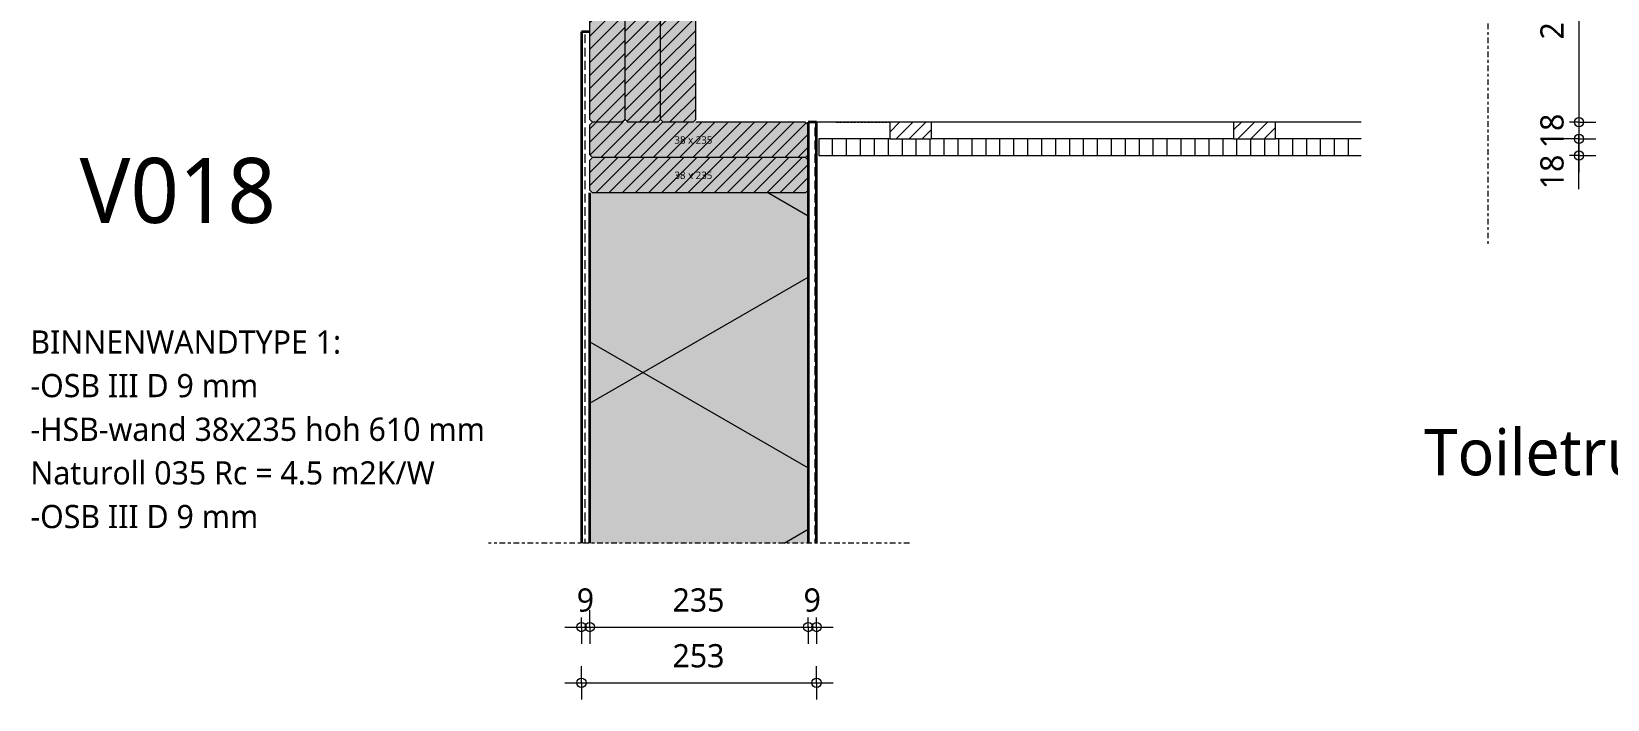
# Model space of a CAD drawing. Header units: millimetres. Extents: x 1789 to 13769, y 2055 to 27197.
# Drawn here: x 4043 to 5739, y 7566 to 8285 of the extents above; entities that cross this region are included whole.
import ezdxf

# ---------------------------------------------------------------- set-up
doc = ezdxf.new("R2010")
doc.units = ezdxf.units.MM
doc.linetypes.add('MV_center', pattern=[15, 6, -3, 3, -3])
doc.linetypes.add('MV_hidden', pattern=[3.75, 2.5, -1.25])
for name, color, linetype, lineweight in [('A-ANNO-DIMS', 211, 'Continuous', 13), ('A-ANNO-DIMS-10', 211, 'Continuous', 13), ('A-ANNO-NOTE', 131, 'Continuous', 18), ('A-DETL', 90, 'Continuous', 13), ('A-DETL-GENF', 92, 'Continuous', 18), ('A-DETL-MEDM', 33, 'Continuous', 18), ('G-ANNO-TEXT', 231, 'Continuous', 13)]:
    doc.layers.add(name, color=color, linetype=linetype, lineweight=lineweight)
doc.styles.add('Segoe UI', font='segoeui.ttf', dxfattribs={"height": 8})
doc.styles.add('Segoe UI_2', font='segoeui.ttf', dxfattribs={"height": 25})
doc.styles.add('Segoe UI_3', font='segoeui.ttf', dxfattribs={"height": 70})
doc.styles.add('Segoe UI_5', font='segoeui.ttf', dxfattribs={"height": 50})
doc.styles.add('Segoe UI_B', font='segoeui.ttf', dxfattribs={"height": 25})
doc.dimstyles.new('2_5_mm_2', dxfattribs={"dimscale": 304.8, "dimtxt": 26.184099, "dimasz": 0.032808, "dimexe": 0.059055, "dimexo": 0.0625, "dimgap": 0.029528, "dimtad": 1, "dimdec": 0, "dimzin": 0, "dimdsep": 46, "dimtxsty": 'Segoe UI_2', "dimblk1": 'DOTBLANK', "dimblk2": 'DOTBLANK', "dimsah": 1, "dimcen": 0.09, "dimdle": 0.059055, "dimazin": 0, "dimtfac": 1, "dimtdec": 4, "dimtix": 1, "dimtmove": 1, "dimatfit": 3, "dimfxl": 0.059055, "dimfxlon": 1, "dimtvp": 1, "dimtfill": 1, "dimtolj": 1, "dimtzin": 0, "dimarcsym": 2})
doc.dimstyles.new('2_5_mm_4', dxfattribs={"dimscale": 304.8, "dimtxt": 26.184099, "dimasz": 0.032808, "dimexe": 0.059055, "dimexo": 0.0625, "dimgap": 0.029528, "dimtad": 1, "dimdec": 0, "dimzin": 0, "dimdsep": 46, "dimtxsty": 'Segoe UI_2', "dimblk1": 'DOTBLANK', "dimblk2": 'DOTBLANK', "dimsah": 1, "dimcen": 0.09, "dimdle": 0.059055, "dimazin": 0, "dimtfac": 1, "dimtdec": 4, "dimtix": 1, "dimtmove": 0, "dimatfit": 3, "dimfxl": 0.059055, "dimfxlon": 1, "dimtvp": 1, "dimtfill": 1, "dimtolj": 1, "dimtzin": 0, "dimarcsym": 2})
pattern_1 = [(90, (0, 0), (-19.05, 1e-15), []), (90, (9.525, 0), (-19.05, 1e-15), [9.525, -4.762])]
pattern_2 = [(45, (0, 0), (-7.071068, 7.071068), [])]

# ---------------------------------------------------------------- blocks, each defined once
blk = doc.blocks.new('00 plaatmateriaal - d_18 mm-3307055-Details Restauratie 1-10')
at = {"layer": 'A-DETL-GENF', "lineweight": 13}
h = blk.add_hatch(dxfattribs=at)
h.set_pattern_fill('FP_17', color=256, style=0, pattern_type=2)
h.set_pattern_definition([(90, (0, 0), (-15, 9e-16), [])])
h.paths.add_polyline_path([(446.1, -18), (583.4, -18), (583.4, 0), (0, 0), (0, -18), (388.4, -18)])
at = {"layer": 'A-DETL-MEDM'}
for p, q in [((76.1, 0), (0, 0)), ((0, 0), (0, -18)), ((446.1, 0), (121.1, 0)), ((583.4, 0), (491.1, 0)), ((0, -18), (583.4, -18))]:
    blk.add_line(p, q, dxfattribs=at)
blk = doc.blocks.new('42 isolatie - Type 1-3773433-Details Restauratie 1-10')
at = {"layer": 'A-DETL-GENF'}
blk.add_hatch(color=256, dxfattribs=at).paths.add_polyline_path([(81, -0.8), (81, -235.8), (458, -235.8), (458, -0.8), (95.7, -0.8)])
at = {"layer": 'A-DETL-GENF', "lineweight": 13}
h = blk.add_hatch(dxfattribs=at)
h.set_pattern_fill('FP_18', color=256, style=0, pattern_type=2)
h.set_pattern_definition([(300, (-1986.72, -235.79), (-203.516, -117.5), []), (240, (-1986.72, -235.79), (-203.516, 117.5), [])])
h.paths.add_polyline_path([(81, -0.8), (81, -235.8), (458, -235.8), (458, -0.8), (95.7, -0.8)])
at = {"layer": 'A-DETL-GENF'}
for p, q in [((458, -0.8), (81, -0.8)), ((458, -0.8), (81, -0.8)), ((81, -235.8), (458, -235.8)), ((81, -235.8), (458, -235.8))]:
    blk.add_line(p, q, dxfattribs=at)
blk = doc.blocks.new('00 hout_rechthoekig_sls - SLS 38x235-V35-Details Restauratie 1-10')
at = {"layer": 'A-DETL-GENF'}
blk.add_hatch(color=256, dxfattribs=at).paths.add_polyline_path([(232.2, 38), (2.8, 38), (0, 35.2), (0, 2.8), (2.8, 0), (232.2, 0), (235, 2.8), (235, 35.2)])
at = {"layer": 'A-DETL-MEDM', "lineweight": 13}
h = blk.add_hatch(dxfattribs=at)
h.set_pattern_fill('FP_74', color=256, style=0, pattern_type=2)
h.set_pattern_definition([(225, (4878.715, 8187.255), (7.071068, -7.071068), [])])
h.paths.add_polyline_path([(232.2, 38), (2.8, 38), (0, 35.2), (0, 2.8), (2.8, 0), (232.2, 0), (235, 2.8), (235, 35.2)])
at = {"layer": 'A-DETL-MEDM'}
for p, q in [((0, 35.2), (2.8, 38)), ((0, 35.2), (2.8, 38)), ((0, 2.8), (0, 35.2)), ((232.2, 38), (235, 35.2)), ((232.2, 38), (235, 35.2)), ((235, 35.2), (235, 2.8)), ((2.8, 0), (0, 2.8)), ((2.8, 0), (0, 2.8)), ((2.8, 0), (121, 0)), ((235, 2.8), (232.2, 0)), ((232.2, 0), (235, 2.8))]:
    blk.add_line(p, q, dxfattribs=at)
blk = doc.blocks.new('00 hout_rechthoekig_sls - SLS 38x235-V36-Details Restauratie 1-10')
at = {"layer": 'A-DETL-GENF'}
blk.add_hatch(color=256, dxfattribs=at).paths.add_polyline_path([(2.8, 38), (0, 35.2), (0, 2.8), (2.8, 0), (232.2, 0), (235, 2.8), (235, 35.2), (232.2, 38)])
at = {"layer": 'A-DETL-MEDM', "lineweight": 13}
h = blk.add_hatch(dxfattribs=at)
h.set_pattern_fill('FP_75', color=256, style=0, pattern_type=2)
h.set_pattern_definition([(225, (4878.715, 8149.255), (7.071068, -7.071068), [])])
h.paths.add_polyline_path([(2.8, 38), (0, 35.2), (0, 2.8), (2.8, 0), (232.2, 0), (235, 2.8), (235, 35.2), (232.2, 38)])
at = {"layer": 'A-DETL-MEDM'}
for p, q in [((0, 35.2), (2.8, 38)), ((0, 35.2), (2.8, 38)), ((0, 2.8), (0, 35.2)), ((2.8, 38), (232.2, 38)), ((232.2, 38), (235, 35.2)), ((232.2, 38), (235, 35.2)), ((235, 35.2), (235, 2.8)), ((2.8, 0), (0, 2.8)), ((2.8, 0), (0, 2.8)), ((2.8, 0), (232.2, 0)), ((235, 2.8), (232.2, 0)), ((232.2, 0), (235, 2.8))]:
    blk.add_line(p, q, dxfattribs=at)
blk = doc.blocks.new('00 hout_rechthoekig_sls - SLS 38x235-V37-Details Restauratie 1-10')
at = {"layer": 'A-DETL-GENF'}
blk.add_hatch(color=256, dxfattribs=at).paths.add_polyline_path([(0, 35.2), (0, 2.8), (2.8, 0), (232.2, 0), (235, 2.8), (235, 35.2), (232.2, 38), (2.8, 38)])
at = {"layer": 'A-DETL-MEDM', "lineweight": 13}
h = blk.add_hatch(dxfattribs=at)
h.set_pattern_fill('FP_76', color=256, style=0, pattern_type=2)
h.set_pattern_definition([(315, (-8187.255, 4681.715), (7.071068, 7.071068), [])])
h.paths.add_polyline_path([(0, 35.2), (0, 2.8), (2.8, 0), (232.2, 0), (235, 2.8), (235, 35.2), (232.2, 38), (2.8, 38)])
at = {"layer": 'A-DETL-MEDM'}
for p, q in [((0, 35.2), (2.8, 38)), ((0, 35.2), (2.8, 38)), ((0, 2.8), (0, 35.2)), ((2.8, 38), (232.2, 38)), ((232.2, 38), (235, 35.2)), ((232.2, 38), (235, 35.2)), ((235, 35.2), (235, 2.8)), ((2.8, 0), (0, 2.8)), ((2.8, 0), (0, 2.8)), ((235, 2.8), (232.2, 0)), ((232.2, 0), (235, 2.8))]:
    blk.add_line(p, q, dxfattribs=at)
blk = doc.blocks.new('00 hout_rechthoekig_sls - SLS 38x235-V38-Details Restauratie 1-10')
at = {"layer": 'A-DETL-GENF'}
blk.add_hatch(color=256, dxfattribs=at).paths.add_polyline_path([(0, 35.2), (0, 2.8), (2.8, 0), (232.2, 0), (235, 2.8), (235, 35.2), (232.2, 38), (2.8, 38)])
at = {"layer": 'A-DETL-MEDM', "lineweight": 13}
h = blk.add_hatch(dxfattribs=at)
h.set_pattern_fill('FP_77', color=256, style=0, pattern_type=2)
h.set_pattern_definition([(315, (-8187.255, 4719.715), (7.071068, 7.071068), [])])
h.paths.add_polyline_path([(0, 35.2), (0, 2.8), (2.8, 0), (232.2, 0), (235, 2.8), (235, 35.2), (232.2, 38), (2.8, 38)])
at = {"layer": 'A-DETL-MEDM'}
for p, q in [((0, 35.2), (2.8, 38)), ((0, 35.2), (2.8, 38)), ((0, 2.8), (0, 35.2)), ((2.8, 38), (232.2, 38)), ((232.2, 38), (235, 35.2)), ((232.2, 38), (235, 35.2)), ((235, 35.2), (235, 2.8)), ((2.8, 0), (0, 2.8)), ((2.8, 0), (0, 2.8)), ((235, 2.8), (232.2, 0)), ((232.2, 0), (235, 2.8))]:
    blk.add_line(p, q, dxfattribs=at)
blk = doc.blocks.new('NLRS_00_DI_maskeer - Type 1-4234681-Details Restauratie 1-10')
at = {"layer": 'A-DETL-GENF', "linetype": 'MV_center'}
blk.add_line((-100, 0), (530, 0), dxfattribs=at)
blk = doc.blocks.new('00 hout_rechthoekig_sls - SLS 38x235-V39-Details Restauratie 1-10')
at = {"layer": 'A-DETL-GENF'}
blk.add_hatch(color=256, dxfattribs=at).paths.add_polyline_path([(0, 35.2), (0, 2.8), (2.8, 0), (232.2, 0), (235, 2.8), (235, 35.2), (232.2, 38), (2.8, 38)])
at = {"layer": 'A-DETL-MEDM', "lineweight": 13}
h = blk.add_hatch(dxfattribs=at)
h.set_pattern_fill('FP_78', color=256, style=0, pattern_type=2)
h.set_pattern_definition([(315, (-8187.255, 4757.715), (7.071068, 7.071068), [])])
h.paths.add_polyline_path([(0, 35.2), (0, 2.8), (2.8, 0), (232.2, 0), (235, 2.8), (235, 35.2), (232.2, 38), (2.8, 38)])
at = {"layer": 'A-DETL-MEDM'}
for p, q in [((0, 35.2), (2.8, 38)), ((0, 35.2), (2.8, 38)), ((0, 2.8), (0, 35.2)), ((2.8, 38), (232.2, 38)), ((232.2, 38), (235, 35.2)), ((232.2, 38), (235, 35.2)), ((235, 35.2), (235, 2.8)), ((2.8, 0), (0, 2.8)), ((2.8, 0), (0, 2.8)), ((2.8, 0), (232.2, 0)), ((235, 2.8), (232.2, 0)), ((232.2, 0), (235, 2.8))]:
    blk.add_line(p, q, dxfattribs=at)
blk = doc.blocks.new('NLRS_00_DI_maskeer - Type 1-4234682-Details Restauratie 1-10')
at = {"layer": 'A-DETL-GENF', "linetype": 'MV_center'}
blk.add_line((353, 0), (-100, 0), dxfattribs=at)
blk = doc.blocks.new('DIMBLOCK306-Details Restauratie 1-10')
at = {"layer": 'A-ANNO-DIMS-10'}
for p, q in [((5708, 8422.3), (5690, 8422.3)), ((5708, 8422.3), (5708, 8187.3)), ((5708, 8422.3), (5726, 8422.3)), ((5708, 8187.3), (5690, 8187.3)), ((5708, 8187.3), (5726, 8187.3))]:
    blk.add_line(p, q, dxfattribs=at)
for centre in [(5708, 8422.3), (5708, 8187.3)]:
    blk.add_circle(centre, 5, dxfattribs=at)
at = {"layer": 'A-ANNO-DIMS-10', "color": 0, "insert": (5666.4, 8276.2), "char_height": 25, "width": 68.555, "attachment_point": 1, "rotation": 90, "line_spacing_factor": 1.142579, "style": 'Segoe UI_2', "bg_fill": 3, "box_fill_scale": 1.25, "bg_fill_color": 9, "bg_fill_true_color": 13158600, "bg_fill_transparency": 0}
blk.add_mtext('235', dxfattribs=at)
blk = doc.blocks.new('_DotBlank')
at = {"color": 0, "linetype": 'ByBlock', "lineweight": -2}
blk.add_line((-0.5, 0), (-1, 0), dxfattribs=at)
blk.add_circle((0, 0), 0.5, dxfattribs=at)
blk = doc.blocks.new('DIMBLOCK307-Details Restauratie 1-10')
at = {"layer": 'A-ANNO-DIMS-10'}
for p, q in [((5708, 8187.3), (5690, 8187.3)), ((5708, 8187.3), (5708, 8169.3)), ((5708, 8187.3), (5726, 8187.3)), ((5708, 8169.3), (5690, 8169.3)), ((5708, 8169.3), (5726, 8169.3))]:
    blk.add_line(p, q, dxfattribs=at)
for centre in [(5708, 8187.3), (5708, 8169.3)]:
    blk.add_circle(centre, 5, dxfattribs=at)
at = {"layer": 'A-ANNO-DIMS-10', "color": 0, "insert": (5666.4, 8159.2), "char_height": 25, "width": 45.703, "attachment_point": 1, "rotation": 90, "line_spacing_factor": 1.142579, "style": 'Segoe UI_2', "bg_fill": 3, "box_fill_scale": 1.25, "bg_fill_color": 9, "bg_fill_true_color": 13158600, "bg_fill_transparency": 0}
blk.add_mtext('18', dxfattribs=at)
blk = doc.blocks.new('DIMBLOCK308-Details Restauratie 1-10')
at = {"layer": 'A-ANNO-DIMS-10'}
for p, q in [((5708, 8173.2), (5708, 8160.3)), ((5708, 8115.1), (5708, 8173.2)), ((5708, 8169.3), (5690, 8169.3)), ((5708, 8169.3), (5708, 8133.3)), ((5708, 8169.3), (5726, 8169.3)), ((5708, 8151.3), (5690, 8151.3)), ((5708, 8151.3), (5726, 8151.3))]:
    blk.add_line(p, q, dxfattribs=at)
for centre in [(5708, 8169.3), (5708, 8151.3)]:
    blk.add_circle(centre, 5, dxfattribs=at)
at = {"layer": 'A-ANNO-DIMS-10', "color": 0, "insert": (5666.4, 8115.1), "char_height": 25, "width": 45.703, "attachment_point": 1, "rotation": 90, "line_spacing_factor": 1.142579, "style": 'Segoe UI_2', "bg_fill": 3, "box_fill_scale": 1.25, "bg_fill_color": 9, "bg_fill_true_color": 13158600, "bg_fill_transparency": 0}
blk.add_mtext('18', dxfattribs=at)
blk = doc.blocks.new('DIMBLOCK318-Details Restauratie 1-10')
at = {"layer": 'A-ANNO-DIMS-10'}
for p, q in [((4634.7, 7644), (4634.7, 7662)), ((4643.7, 7644), (4643.7, 7662)), ((4616.7, 7644), (4643.7, 7644)), ((4634.7, 7644), (4634.7, 7626)), ((4643.7, 7644), (4643.7, 7626))]:
    blk.add_line(p, q, dxfattribs=at)
for centre in [(4634.7, 7644), (4643.7, 7644)]:
    blk.add_circle(centre, 5, dxfattribs=at)
at = {"layer": 'A-ANNO-DIMS-10', "color": 0, "insert": (4629.7, 7685.6), "char_height": 25, "width": 22.852, "attachment_point": 1, "line_spacing_factor": 1.142579, "style": 'Segoe UI_2', "bg_fill": 3, "box_fill_scale": 1.25, "bg_fill_color": 9, "bg_fill_true_color": 13158600, "bg_fill_transparency": 0}
blk.add_mtext('9', dxfattribs=at)
blk = doc.blocks.new('DIMBLOCK319-Details Restauratie 1-10')
at = {"layer": 'A-ANNO-DIMS-10'}
for p, q in [((4643.7, 7644), (4643.7, 7662)), ((4878.7, 7644), (4878.7, 7662)), ((4643.7, 7644), (4878.7, 7644)), ((4643.7, 7644), (4643.7, 7626)), ((4878.7, 7644), (4878.7, 7626))]:
    blk.add_line(p, q, dxfattribs=at)
for centre in [(4643.7, 7644), (4878.7, 7644)]:
    blk.add_circle(centre, 5, dxfattribs=at)
at = {"layer": 'A-ANNO-DIMS-10', "color": 0, "insert": (4732.7, 7685.6), "char_height": 25, "width": 68.555, "attachment_point": 1, "line_spacing_factor": 1.142579, "style": 'Segoe UI_2', "bg_fill": 3, "box_fill_scale": 1.25, "bg_fill_color": 9, "bg_fill_true_color": 13158600, "bg_fill_transparency": 0}
blk.add_mtext('235', dxfattribs=at)
blk = doc.blocks.new('DIMBLOCK320-Details Restauratie 1-10')
at = {"layer": 'A-ANNO-DIMS-10'}
for p, q in [((4878.7, 7644), (4878.7, 7662)), ((4887.7, 7644), (4887.7, 7662)), ((4878.7, 7644), (4905.7, 7644)), ((4878.7, 7644), (4878.7, 7626)), ((4887.7, 7644), (4887.7, 7626))]:
    blk.add_line(p, q, dxfattribs=at)
for centre in [(4878.7, 7644), (4887.7, 7644)]:
    blk.add_circle(centre, 5, dxfattribs=at)
at = {"layer": 'A-ANNO-DIMS-10', "color": 0, "insert": (4873.7, 7685.6), "char_height": 25, "width": 22.852, "attachment_point": 1, "line_spacing_factor": 1.142579, "style": 'Segoe UI_2', "bg_fill": 3, "box_fill_scale": 1.25, "bg_fill_color": 9, "bg_fill_true_color": 13158600, "bg_fill_transparency": 0}
blk.add_mtext('9', dxfattribs=at)
blk = doc.blocks.new('DIMBLOCK321-Details Restauratie 1-10')
at = {"layer": 'A-ANNO-DIMS-10'}
for p, q in [((4634.7, 7584), (4634.7, 7602)), ((4887.7, 7584), (4887.7, 7602)), ((4616.7, 7584), (4905.7, 7584)), ((4634.7, 7584), (4634.7, 7566)), ((4887.7, 7584), (4887.7, 7566))]:
    blk.add_line(p, q, dxfattribs=at)
for centre in [(4634.7, 7584), (4887.7, 7584)]:
    blk.add_circle(centre, 5, dxfattribs=at)
at = {"layer": 'A-ANNO-DIMS-10', "color": 0, "insert": (4732.7, 7625.6), "char_height": 25, "width": 68.555, "attachment_point": 1, "line_spacing_factor": 1.142579, "style": 'Segoe UI_2', "bg_fill": 3, "box_fill_scale": 1.25, "bg_fill_color": 9, "bg_fill_true_color": 13158600, "bg_fill_transparency": 0}
blk.add_mtext('253', dxfattribs=at)

msp = doc.modelspace()

# ---------------------------------------------------------------- hatches: boundary and pattern name
at = {"layer": 'A-DETL-GENF', "lineweight": 13}
h = msp.add_hatch(dxfattribs=at)
h.set_pattern_fill('FP_3', color=250, style=0, pattern_type=2)
h.set_pattern_definition(pattern_1)
h.paths.add_polyline_path([(4634.7, 7734.3), (4643.7, 7734.3), (4643.7, 8284.4), (4634.7, 8284.4), (4634.7, 7748.9)])
h = msp.add_hatch(dxfattribs=at)
h.set_pattern_fill('FP_3', color=250, style=0, pattern_type=2)
h.set_pattern_definition(pattern_1)
h.paths.add_polyline_path([(4878.7, 7734.3), (4887.7, 7734.3), (4887.7, 8187.3), (4878.7, 8187.3), (4878.7, 7748.9)])
h = msp.add_hatch(dxfattribs=at)
h.set_pattern_fill('FP_10', color=250, style=0, pattern_type=2)
h.set_pattern_definition(pattern_2)
h.paths.add_polyline_path([(4966.4, 8169.3), (5011.4, 8169.3), (5011.4, 8187.3), (4966.4, 8187.3), (4966.4, 8183.9)])
h = msp.add_hatch(dxfattribs=at)
h.set_pattern_fill('FP_10', color=250, style=0, pattern_type=2)
h.set_pattern_definition(pattern_2)
h.paths.add_polyline_path([(5336.4, 8169.3), (5381.4, 8169.3), (5381.4, 8187.3), (5336.4, 8187.3)])

# ---------------------------------------------------------------- linework, layer by layer
at = {"layer": 'A-DETL', "lineweight": 35}
for p, q in [((4643.7, 8284.4), (4634.7, 8284.4)), ((4634.7, 8284.4), (4634.7, 7734.3)), ((4887.7, 8187.3), (4878.7, 8187.3)), ((4878.7, 8187.3), (4878.7, 7734.3)), ((4887.7, 7734.3), (4887.7, 8187.3)), ((4643.7, 7734.3), (4643.7, 8111.3))]:
    msp.add_line(p, q, dxfattribs=at)
at = {"layer": 'A-DETL', "lineweight": 18}
for p, q in [((4966.4, 8187.3), (4878.7, 8187.3)), ((5011.4, 8187.3), (4966.4, 8187.3)), ((4966.4, 8187.3), (4966.4, 8169.3)), ((5336.4, 8187.3), (5011.4, 8187.3)), ((5011.4, 8169.3), (5011.4, 8187.3)), ((5381.4, 8187.3), (5336.4, 8187.3)), ((5336.4, 8187.3), (5336.4, 8169.3)), ((5473.8, 8187.3), (5381.4, 8187.3)), ((5381.4, 8169.3), (5381.4, 8187.3)), ((4966.4, 8169.3), (5011.4, 8169.3)), ((5336.4, 8169.3), (5381.4, 8169.3))]:
    msp.add_line(p, q, dxfattribs=at)
at = {"layer": 'A-DETL', "linetype": 'MV_hidden', "lineweight": 18}
msp.add_line((4908.7, 8187.3), (4966.4, 8187.3), dxfattribs=at)

# ---------------------------------------------------------------- block references
at = {"layer": 'A-DETL-GENF', "linetype": 'MV_center', "rotation": 270}
msp.add_blockref('NLRS_00_DI_maskeer - Type 1-4234681-Details Restauratie 1-10', (5609.8, 8583.3), dxfattribs=at)
at = {"layer": 'A-DETL-GENF', "rotation": 90.00000000000078}
msp.add_blockref('42 isolatie - Type 1-3773433-Details Restauratie 1-10', (4642.9, 7653.2), dxfattribs=at)
at = {"layer": 'A-DETL-GENF', "linetype": 'MV_center'}
msp.add_blockref('NLRS_00_DI_maskeer - Type 1-4234682-Details Restauratie 1-10', (4634.7, 7734.3), dxfattribs=at)
at = {"layer": 'A-DETL-MEDM'}
for name, p, rotation in [('00 hout_rechthoekig_sls - SLS 38x235-V37-Details Restauratie 1-10', (4681.7, 8187.3), 89.99999999999976), ('00 hout_rechthoekig_sls - SLS 38x235-V38-Details Restauratie 1-10', (4719.7, 8187.3), 89.99999999999976), ('00 hout_rechthoekig_sls - SLS 38x235-V39-Details Restauratie 1-10', (4757.7, 8187.3), 89.99999999999976), ('00 hout_rechthoekig_sls - SLS 38x235-V35-Details Restauratie 1-10', (4878.7, 8187.3), 180), ('00 hout_rechthoekig_sls - SLS 38x235-V36-Details Restauratie 1-10', (4878.7, 8149.3), 180)]:
    msp.add_blockref(name, p, dxfattribs=dict(at, rotation=rotation))
msp.add_blockref('00 plaatmateriaal - d_18 mm-3307055-Details Restauratie 1-10', (4890.3, 8169.3), dxfattribs=at)

# ---------------------------------------------------------------- texts
at = {"layer": 'A-ANNO-NOTE', "lineweight": 13, "char_height": 8, "width": 55.316, "attachment_point": 1, "style": 'Segoe UI'}
for insert in [(4734.8, 8172.1), (4734.8, 8134.1)]:
    msp.add_mtext('38 x 235', dxfattribs=dict(at, insert=insert))
at = {"layer": 'G-ANNO-TEXT', "color": 7, "attachment_point": 1}
for s, insert, char_height, width, style in [('V018', (4094.8, 8148.8), 70, 272.574, 'Segoe UI_3'), ('BINNENWANDTYPE 1:', (4041.8, 7963.2), 25, 448.143, 'Segoe UI_B'), ('-OSB III D 9 mm', (4041.8, 7916.3), 25, 303.84, 'Segoe UI_2'), ('-HSB-wand 38x235 hoh 610 mm', (4041.8, 7869.3), 25, 611.688, 'Segoe UI_2'), ('Toiletruimte', (5541.2, 7857.2), 50, 465.78, 'Segoe UI_5'), ('Naturoll 035 Rc = 4.5 m2K/W', (4041.8, 7822.4), 25, 553.164, 'Segoe UI_2'), ('-OSB III D 9 mm', (4041.8, 7775.4), 25, 303.84, 'Segoe UI_2')]:
    msp.add_mtext(s, dxfattribs=dict(at, insert=insert, char_height=char_height, width=width, style=style))

# ---------------------------------------------------------------- dimensions: what is measured, and where the dimension line sits
at = {"layer": 'A-ANNO-DIMS'}
dim = msp.add_linear_dim(base=(5708, 8187.3), p1=(5726, 8422.3), p2=(5726, 8187.3), angle=90, dimstyle='2_5_mm_4', override={"dimpost": '<>', "dimfxl": 235}, dxfattribs=at)
dim.commit()
dim.dimension.update_dxf_attribs({"geometry": 'DIMBLOCK306-Details Restauratie 1-10', "text_midpoint": (5686.1, 8304.8)})
dim = msp.add_linear_dim(base=(4643.7, 7644), p1=(4634.7, 7662), p2=(4643.7, 7662), dimstyle='2_5_mm_4', override={"dimpost": '<>', "dimfxl": 9}, dxfattribs=at)
dim.commit()
dim.dimension.update_dxf_attribs({"geometry": 'DIMBLOCK318-Details Restauratie 1-10', "text_midpoint": (4639.2, 7665.9)})

# ---------------------------------------------------------------- next in the draw order: dimensions: what is measured, and where the dimension line sits
dim = msp.add_linear_dim(base=(5708, 8169.3), p1=(5726, 8187.3), p2=(5726, 8169.3), angle=90, dimstyle='2_5_mm_4', override={"dimpost": '<>', "dimfxl": 18}, dxfattribs=at)
dim.commit()
dim.dimension.update_dxf_attribs({"geometry": 'DIMBLOCK307-Details Restauratie 1-10', "text_midpoint": (5686, 8178.3)})
dim = msp.add_linear_dim(base=(4878.7, 7644), p1=(4643.7, 7662), p2=(4878.7, 7662), dimstyle='2_5_mm_4', override={"dimpost": '<>', "dimfxl": 235}, dxfattribs=at)
dim.commit()
dim.dimension.update_dxf_attribs({"geometry": 'DIMBLOCK319-Details Restauratie 1-10', "text_midpoint": (4761.2, 7665.9)})

# ---------------------------------------------------------------- next in the draw order: dimensions: what is measured, and where the dimension line sits
dim = msp.add_linear_dim(base=(5708, 8151.3), p1=(5726, 8169.3), p2=(5726, 8151.3), angle=90, dimstyle='2_5_mm_2', override={"dimpost": '<>', "dimfxl": 18}, dxfattribs=at)
dim.commit()
dim.dimension.update_dxf_attribs({"geometry": 'DIMBLOCK308-Details Restauratie 1-10', "text_midpoint": (5683, 8137.9), "dimtype": 160, "text_rotation": 90})
dim = msp.add_linear_dim(base=(4887.7, 7644), p1=(4878.7, 7662), p2=(4887.7, 7662), dimstyle='2_5_mm_4', override={"dimpost": '<>', "dimfxl": 9}, dxfattribs=at)
dim.commit()
dim.dimension.update_dxf_attribs({"geometry": 'DIMBLOCK320-Details Restauratie 1-10', "text_midpoint": (4883.2, 7665.9)})

# ---------------------------------------------------------------- next in the draw order: dimensions: what is measured, and where the dimension line sits
dim = msp.add_linear_dim(base=(4887.7, 7584), p1=(4634.7, 7602), p2=(4887.7, 7602), dimstyle='2_5_mm_4', override={"dimpost": '<>', "dimfxl": 253}, dxfattribs=at)
dim.commit()
dim.dimension.update_dxf_attribs({"geometry": 'DIMBLOCK321-Details Restauratie 1-10', "text_midpoint": (4761.2, 7605.9)})

doc.saveas('drawing.dxf')
